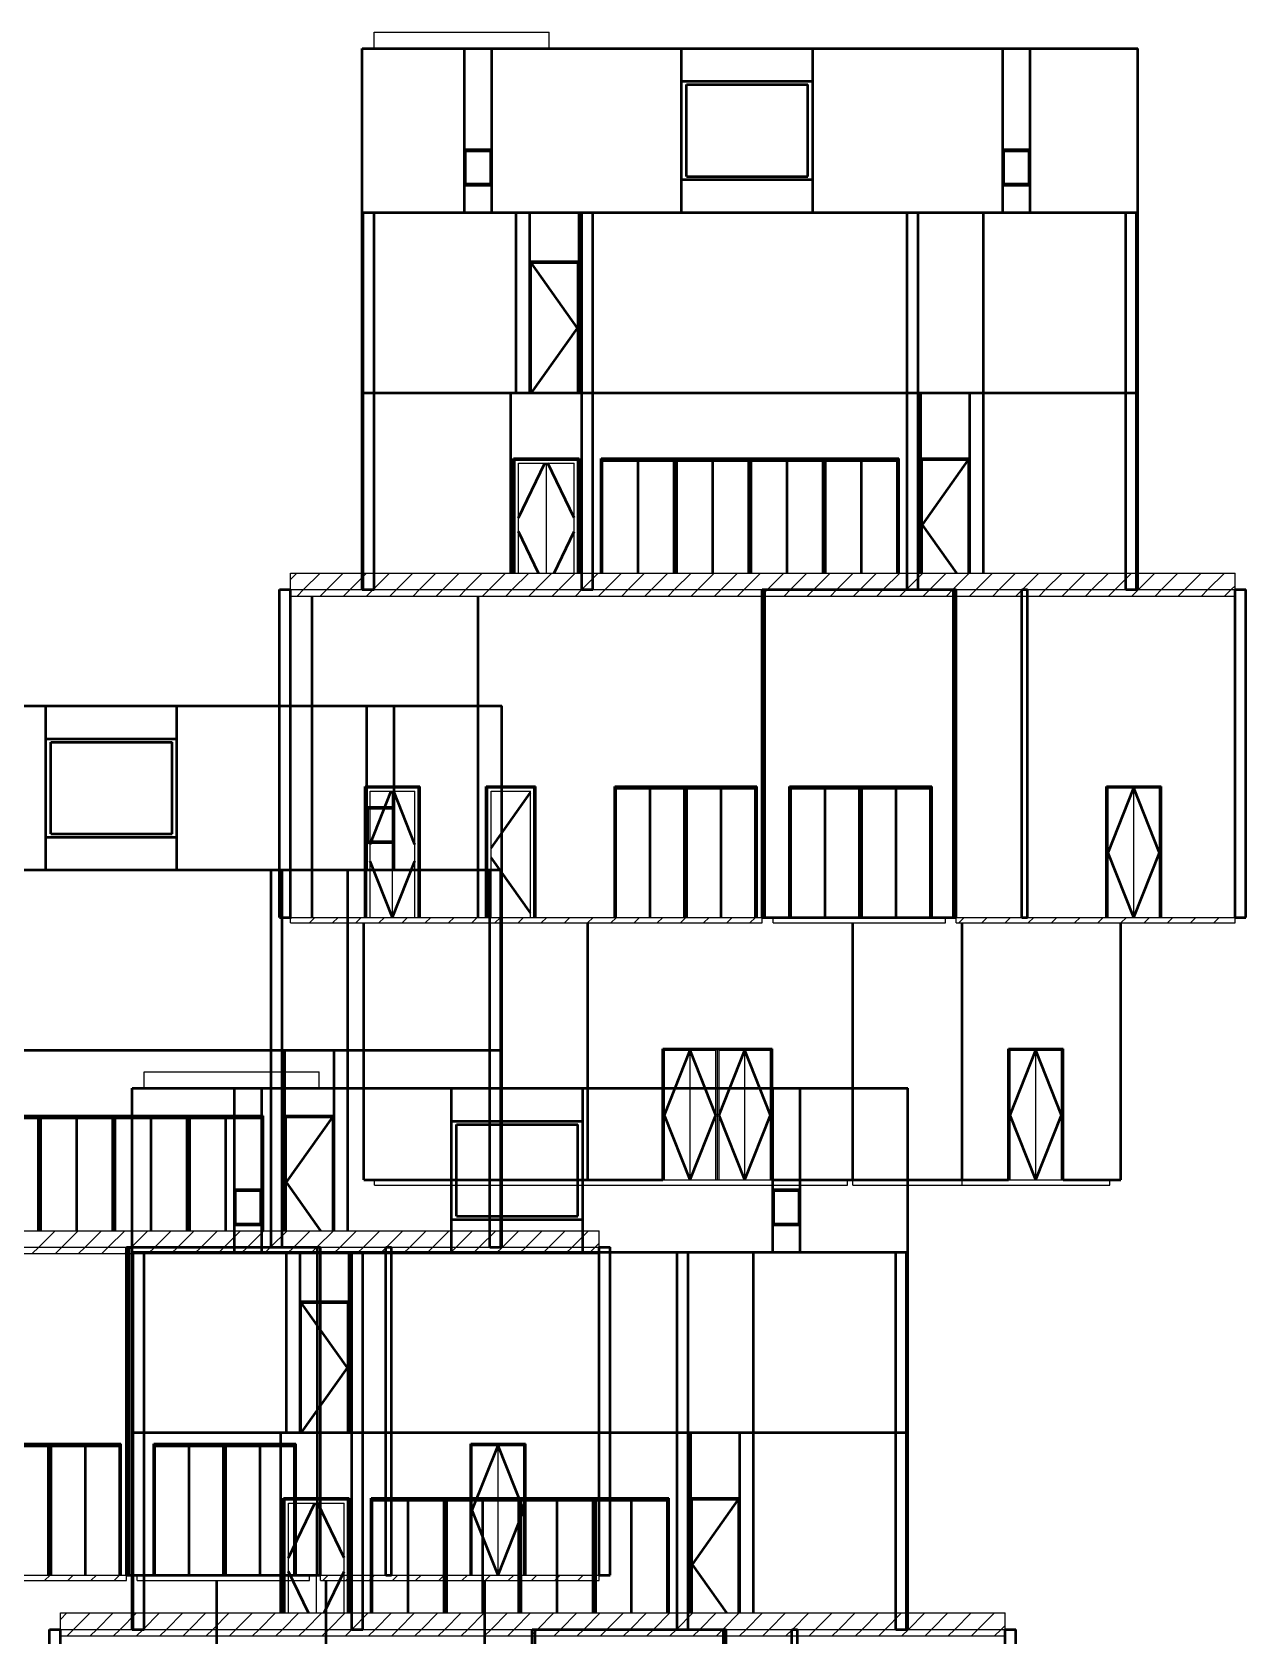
# Model space of a CAD drawing. Header units: millimetres. Extents: x 5622 to 129432, y -41588 to 30554.
# Drawn here: x 107222 to 129432, y -8412 to 20932 of the extents above; entities that cross this region are included whole.
import ezdxf

# ---------------------------------------------------------------- set-up
doc = ezdxf.new("R2010")
doc.units = ezdxf.units.MM
doc.header["$LTSCALE"] = 0.5
doc.layers.add('AE-Door', color=61, linetype='Continuous', lineweight=25)
for name, color, linetype in [('AE-ELEV-3', 154, 'Continuous'), ('AE-ELEV-4', 129, 'Continuous'), ('DOOR', 41, 'Continuous')]:
    doc.layers.add(name, color=color, linetype=linetype)

msp = doc.modelspace()

# ---------------------------------------------------------------- linework, layer by layer
at = {"layer": 'AE-Door', "color": 251, "linetype": 'Continuous', "lineweight": 25}
for p, q in [((116362, 14332), (116362, 16702)), ((116362, 16702), (117202, 16702)), ((117202, 14332), (117202, 16702)), ((123512, 11032), (123512, 13102)), ((123512, 13102), (124352, 13102)), ((124352, 11032), (124352, 13102)), ((126912, 4732), (126912, 7102)), ((126912, 7102), (127852, 7102)), ((127852, 4732), (127852, 7102)), ((118795, -68), (118795, 2302)), ((118795, 2302), (119735, 2302)), ((119735, -68), (119735, 2302)), ((119765, -68), (119765, 2332)), ((119765, -68), (119765, 2332)), ((119795, -68), (119795, 2302)), ((119795, 2302), (120735, 2302)), ((120735, -68), (120735, 2302)), ((125120, -68), (125120, 2302)), ((125120, 2302), (126060, 2302)), ((126060, -68), (126060, 2302)), ((111877, -998), (111877, 1072)), ((111877, 1072), (112717, 1072)), ((112717, -998), (112717, 1072)), ((118765, -68), (118795, -68)), ((119735, -68), (119765, -68)), ((119765, -68), (119795, -68)), ((120735, -68), (120765, -68)), ((125090, -68), (125120, -68)), ((126060, -68), (126090, -68)), ((112154, -4692), (112154, -2322)), ((112154, -2322), (112994, -2322)), ((112994, -4692), (112994, -2322)), ((115277, -7298), (115277, -4928)), ((115277, -4928), (116217, -4928)), ((116217, -7298), (116217, -4928)), ((119304, -7992), (119304, -5922)), ((119304, -5922), (120144, -5922)), ((120144, -7992), (120144, -5922))]:
    msp.add_line(p, q, dxfattribs=at)
at = {"layer": 'AE-Door', "color": 41, "linetype": 'Continuous', "lineweight": 25}
for p, q in [((116362, 14332), (116362, 16702)), ((116362, 16702), (117202, 16702)), ((117202, 14332), (117202, 16702)), ((116632, 11032), (116632, 13042)), ((116632, 11032), (116632, 13042)), ((123512, 11032), (123512, 13102)), ((123512, 13102), (124352, 13102)), ((124352, 11032), (124352, 13102)), ((126912, 4732), (126912, 7102)), ((126912, 7102), (127382, 7102)), ((127382, 4732), (127382, 7102)), ((127382, 4732), (127382, 7102)), ((127382, 7102), (127852, 7102)), ((127852, 4732), (127852, 7102)), ((113817, 4732), (113817, 7042)), ((113817, 4732), (113817, 7042)), ((118795, -68), (118795, 2302)), ((118795, 2302), (119265, 2302)), ((119265, -68), (119265, 2302)), ((119265, -68), (119265, 2302)), ((119265, 2302), (119735, 2302)), ((119735, -68), (119735, 2302)), ((119795, -68), (119795, 2302)), ((119795, 2302), (120265, 2302)), ((120265, -68), (120265, 2302)), ((120265, -68), (120265, 2302)), ((120265, 2302), (120735, 2302)), ((120735, -68), (120735, 2302)), ((125120, -68), (125120, 2302)), ((125120, 2302), (125590, 2302)), ((125590, -68), (125590, 2302)), ((125590, -68), (125590, 2302)), ((125590, 2302), (126060, 2302)), ((126060, -68), (126060, 2302)), ((111877, -998), (111877, 1072)), ((111877, 1072), (112717, 1072)), ((112717, -998), (112717, 1072)), ((118795, -68), (119265, -68)), ((119265, -68), (119735, -68)), ((119795, -68), (120265, -68)), ((120265, -68), (120735, -68)), ((125120, -68), (125590, -68)), ((125590, -68), (126060, -68)), ((112154, -4692), (112154, -2322)), ((112154, -2322), (112994, -2322)), ((112994, -4692), (112994, -2322)), ((115277, -7298), (115277, -4928)), ((115277, -4928), (115747, -4928)), ((115747, -7298), (115747, -4928)), ((115747, -7298), (115747, -4928)), ((115747, -4928), (116217, -4928)), ((116217, -7298), (116217, -4928)), ((112424, -7992), (112424, -5982)), ((112424, -7992), (112424, -5982)), ((119304, -7992), (119304, -5922)), ((119304, -5922), (120144, -5922)), ((120144, -7992), (120144, -5922))]:
    msp.add_line(p, q, dxfattribs=at)
at = {"layer": 'AE-Door', "color": 250, "linetype": 'Continuous', "lineweight": 25}
for p, q in [((116062, 11032), (116062, 13102)), ((116062, 13102), (117202, 13102)), ((116122, 11032), (116122, 13042)), ((116122, 13042), (117142, 13042)), ((117142, 11032), (117142, 13042)), ((117202, 11032), (117202, 13102)), ((124622, 11032), (124622, 13102)), ((124622, 13102), (124632, 13102)), ((113347, 4732), (113347, 7102)), ((113347, 7102), (114287, 7102)), ((114287, 4732), (114287, 7102)), ((115562, 4732), (115562, 7102)), ((115562, 7102), (116402, 7102)), ((116402, 4732), (116402, 7102)), ((113407, 4732), (113407, 7042)), ((113407, 7042), (114227, 7042)), ((114227, 4732), (114227, 7042)), ((115622, 4732), (115622, 7042)), ((115622, 7042), (116342, 7042)), ((116342, 4732), (116342, 7042)), ((112987, -998), (112987, 1072)), ((112987, 1072), (112997, 1072)), ((111854, -7992), (111854, -5922)), ((111854, -5922), (112994, -5922)), ((111914, -7992), (111914, -5982)), ((111914, -5982), (112934, -5982)), ((112934, -7992), (112934, -5982)), ((112994, -7992), (112994, -5922)), ((120414, -7992), (120414, -5922)), ((120414, -5922), (120424, -5922))]:
    msp.add_line(p, q, dxfattribs=at)
at = {"layer": 'AE-ELEV-3', "color": 154, "linetype": 'Continuous', "lineweight": 50}
for p, q in [((113262, 17632), (113262, 20632)), ((113262, 20632), (115132, 20632)), ((115132, 17632), (115132, 20632)), ((115132, 20632), (115632, 20632)), ((115632, 17632), (115632, 20632)), ((115632, 20632), (119107, 20632)), ((119107, 17632), (119107, 20632)), ((119107, 20632), (121507, 20632)), ((121507, 17632), (121507, 20632)), ((121507, 20632), (124982, 20632)), ((124982, 17632), (124982, 20632)), ((124982, 20632), (125482, 20632)), ((125482, 17632), (125482, 20632)), ((125482, 20632), (127452, 20632)), ((127452, 17632), (127452, 20632)), ((119107, 20032), (121507, 20032)), ((115132, 18782), (115632, 18782)), ((124982, 18782), (125482, 18782)), ((119107, 18232), (121507, 18232)), ((115132, 18132), (115632, 18132)), ((124982, 18132), (125482, 18132)), ((113262, 14332), (113262, 17632)), ((113262, 17632), (113282, 17632)), ((113282, 14332), (113282, 17632)), ((113282, 14332), (113282, 17632)), ((113282, 17632), (113482, 17632)), ((113482, 14332), (113482, 17632)), ((113482, 17632), (116082, 17632)), ((116082, 14332), (116082, 17632)), ((116082, 17632), (117282, 17632)), ((116332, 14332), (116332, 17632)), ((117232, 14332), (117232, 17632)), ((117282, 14332), (117282, 17632)), ((117282, 17632), (117482, 17632)), ((117482, 14332), (117482, 17632)), ((117482, 17632), (119107, 17632)), ((119107, 17632), (121507, 17632)), ((119107, 17632), (121507, 17632)), ((121507, 17632), (123232, 17632)), ((123232, 14332), (123232, 17632)), ((123232, 17632), (123432, 17632)), ((123432, 14332), (123432, 17632)), ((123432, 17632), (124632, 17632)), ((124632, 14332), (124632, 17632)), ((124632, 17632), (127232, 17632)), ((127232, 14332), (127232, 17632)), ((127232, 17632), (127432, 17632)), ((127432, 14332), (127432, 17632)), ((127432, 14332), (127432, 17632)), ((127432, 17632), (127452, 17632)), ((127452, 14332), (127452, 17632)), ((116332, 16732), (117232, 16732)), ((113262, 10732), (113262, 14332)), ((113262, 14332), (113282, 14332)), ((113262, 14332), (113282, 14332)), ((113282, 10732), (113282, 14332)), ((113282, 10732), (113282, 14332)), ((113282, 14332), (113482, 14332)), ((113282, 14332), (113482, 14332)), ((113482, 10732), (113482, 14332)), ((113482, 14332), (116082, 14332)), ((115982, 11032), (115982, 14332)), ((116082, 14332), (117282, 14332)), ((117282, 10732), (117282, 14332)), ((117282, 14332), (117482, 14332)), ((117282, 14332), (117482, 14332)), ((117482, 10732), (117482, 14332)), ((117482, 14332), (123232, 14332)), ((123232, 10732), (123232, 14332)), ((123232, 14332), (123432, 14332)), ((123232, 14332), (123432, 14332)), ((123432, 10732), (123432, 14332)), ((123432, 14332), (123482, 14332)), ((123482, 11032), (123482, 14332)), ((123482, 14332), (124382, 14332)), ((124382, 11032), (124382, 14332)), ((124382, 14332), (124632, 14332)), ((124632, 11032), (124632, 14332)), ((124632, 14332), (127232, 14332)), ((127232, 10732), (127232, 14332)), ((127232, 14332), (127432, 14332)), ((127232, 14332), (127432, 14332)), ((127432, 10732), (127432, 14332)), ((127432, 10732), (127432, 14332)), ((127432, 14332), (127452, 14332)), ((127432, 14332), (127452, 14332)), ((127452, 10732), (127452, 14332)), ((116032, 11032), (116032, 13132)), ((116032, 13132), (117232, 13132)), ((117232, 11032), (117232, 13132)), ((117632, 11032), (117632, 13132)), ((117632, 13132), (123082, 13132)), ((123082, 11032), (123082, 13132)), ((123482, 13132), (124382, 13132)), ((111748, 4732), (111748, 10732)), ((111748, 10732), (111948, 10732)), ((111948, 4732), (111948, 10732)), ((112344, 4732), (112344, 10612)), ((113262, 10732), (113282, 10732)), ((113282, 10732), (113482, 10732)), ((115382, 4732), (115382, 10612)), ((115382, 4732), (115382, 10612)), ((117282, 10732), (117482, 10732)), ((120582, 4732), (120582, 10732)), ((120582, 10732), (120632, 10732)), ((120632, 4732), (120632, 10732)), ((120632, 10732), (124082, 10732)), ((123232, 10732), (123432, 10732)), ((124082, 4732), (124082, 10732)), ((124082, 10732), (124132, 10732)), ((124132, 4732), (124132, 10732)), ((125332, 4732), (125332, 10732)), ((125332, 10732), (125432, 10732)), ((125432, 4732), (125432, 10732)), ((127232, 10732), (127432, 10732)), ((127432, 10732), (127452, 10732)), ((129232, 4732), (129232, 10732)), ((129232, 10732), (129432, 10732)), ((129432, 4732), (129432, 10732)), ((103997, 8602), (107472, 8602)), ((107472, 5602), (107472, 8602)), ((107472, 8602), (109872, 8602)), ((109872, 5602), (109872, 8602)), ((109872, 8602), (113347, 8602)), ((113347, 5602), (113347, 8602)), ((113347, 8602), (113847, 8602)), ((113847, 5602), (113847, 8602)), ((113847, 8602), (115817, 8602)), ((115817, 5602), (115817, 8602)), ((107472, 8002), (109872, 8002)), ((113317, 4732), (113317, 7132)), ((113317, 7132), (114317, 7132)), ((114317, 4732), (114317, 7132)), ((115532, 4732), (115532, 7132)), ((115532, 7132), (116432, 7132)), ((116432, 4732), (116432, 7132)), ((117882, 4732), (117882, 7132)), ((117882, 7132), (120482, 7132)), ((120482, 4732), (120482, 7132)), ((121082, 4732), (121082, 7132)), ((121082, 7132), (123682, 7132)), ((123682, 4732), (123682, 7132)), ((126882, 4732), (126882, 7132)), ((126882, 7132), (127882, 7132)), ((127882, 4732), (127882, 7132)), ((113347, 6752), (113847, 6752)), ((107472, 6202), (109872, 6202)), ((113347, 6102), (113847, 6102)), ((105847, 5602), (107472, 5602)), ((107472, 5602), (109872, 5602)), ((107472, 5602), (109872, 5602)), ((109872, 5602), (111597, 5602)), ((111597, 2302), (111597, 5602)), ((111597, 5602), (111797, 5602)), ((111797, 2302), (111797, 5602)), ((111797, 5602), (112997, 5602)), ((112997, 2302), (112997, 5602)), ((112997, 5602), (115597, 5602)), ((115597, 2302), (115597, 5602)), ((115597, 5602), (115797, 5602)), ((115797, 2302), (115797, 5602)), ((115797, 2302), (115797, 5602)), ((115797, 5602), (115817, 5602)), ((115817, 2302), (115817, 5602)), ((111748, 4732), (111948, 4732)), ((111948, 4732), (111948, 4732)), ((120582, 4732), (120632, 4732)), ((120632, 4732), (121082, 4732)), ((123682, 4732), (124082, 4732)), ((124082, 4732), (124132, 4732)), ((125332, 4732), (125432, 4732)), ((129232, 4732), (129432, 4732)), ((113290, -68), (113290, 4632)), ((117390, -68), (117390, 4632)), ((117390, -68), (117390, 4632)), ((122240, -68), (122240, 4632)), ((122240, -68), (122240, 4632)), ((124240, -68), (124240, 4632)), ((127140, -68), (127140, 4632)), ((105847, 2302), (111597, 2302)), ((111597, -1298), (111597, 2302)), ((111597, 2302), (111797, 2302)), ((111597, 2302), (111797, 2302)), ((111797, -1298), (111797, 2302)), ((111797, 2302), (111847, 2302)), ((111847, -998), (111847, 2302)), ((111847, 2302), (112747, 2302)), ((112747, -998), (112747, 2302)), ((112747, 2302), (112997, 2302)), ((112997, -998), (112997, 2302)), ((112997, 2302), (115597, 2302)), ((115597, -1298), (115597, 2302)), ((115597, 2302), (115797, 2302)), ((115597, 2302), (115797, 2302)), ((115797, -1298), (115797, 2302)), ((115797, -1298), (115797, 2302)), ((115797, 2302), (115817, 2302)), ((115797, 2302), (115817, 2302)), ((115817, -1298), (115817, 2302)), ((118765, -68), (118765, 2332)), ((118765, 2332), (120765, 2332)), ((120765, -68), (120765, 2332)), ((125090, -68), (125090, 2332)), ((125090, 2332), (126090, 2332)), ((126090, -68), (126090, 2332)), ((109054, -1392), (109054, 1608)), ((109054, 1608), (110924, 1608)), ((110924, -1392), (110924, 1608)), ((110924, 1608), (111424, 1608)), ((111424, -1392), (111424, 1608)), ((111424, 1608), (114899, 1608)), ((114899, -1392), (114899, 1608)), ((114899, 1608), (117299, 1608)), ((117299, -1392), (117299, 1608)), ((117299, 1608), (120774, 1608)), ((120774, -1392), (120774, 1608)), ((120774, 1608), (121274, 1608)), ((121274, -1392), (121274, 1608)), ((121274, 1608), (123244, 1608)), ((123244, -1392), (123244, 1608)), ((105997, 1102), (111447, 1102)), ((111447, -998), (111447, 1102)), ((111847, 1102), (112747, 1102)), ((114899, 1008), (117299, 1008)), ((110924, -242), (111424, -242)), ((113290, -68), (117390, -68)), ((117390, -68), (118765, -68)), ((120765, -68), (122240, -68)), ((120774, -242), (121274, -242)), ((122240, -68), (124240, -68)), ((124240, -68), (125090, -68)), ((126090, -68), (127140, -68)), ((114899, -792), (117299, -792)), ((110924, -892), (111424, -892)), ((120774, -892), (121274, -892)), ((108947, -7298), (108947, -1298)), ((108947, -1298), (108997, -1298)), ((108997, -7298), (108997, -1298)), ((108997, -1298), (112447, -1298)), ((109054, -4692), (109054, -1392)), ((109054, -1392), (109074, -1392)), ((109074, -4692), (109074, -1392)), ((109074, -4692), (109074, -1392)), ((109074, -1392), (109274, -1392)), ((109274, -4692), (109274, -1392)), ((109274, -1392), (111874, -1392)), ((111597, -1298), (111797, -1298)), ((111874, -4692), (111874, -1392)), ((111874, -1392), (113074, -1392)), ((112124, -4692), (112124, -1392)), ((112447, -7298), (112447, -1298)), ((112447, -1298), (112497, -1298)), ((112497, -7298), (112497, -1298)), ((113024, -4692), (113024, -1392)), ((113074, -4692), (113074, -1392)), ((113074, -1392), (113274, -1392)), ((113274, -4692), (113274, -1392)), ((113274, -1392), (114899, -1392)), ((113697, -7298), (113697, -1298)), ((113697, -1298), (113797, -1298)), ((113797, -7298), (113797, -1298)), ((114899, -1392), (117299, -1392)), ((114899, -1392), (117299, -1392)), ((115597, -1298), (115797, -1298)), ((115797, -1298), (115817, -1298)), ((117299, -1392), (119024, -1392)), ((117597, -7298), (117597, -1298)), ((117597, -1298), (117797, -1298)), ((117797, -7298), (117797, -1298)), ((119024, -4692), (119024, -1392)), ((119024, -1392), (119224, -1392)), ((119224, -4692), (119224, -1392)), ((119224, -1392), (120424, -1392)), ((120424, -4692), (120424, -1392)), ((120424, -1392), (123024, -1392)), ((123024, -4692), (123024, -1392)), ((123024, -1392), (123224, -1392)), ((123224, -4692), (123224, -1392)), ((123224, -4692), (123224, -1392)), ((123224, -1392), (123244, -1392)), ((123244, -4692), (123244, -1392)), ((112124, -2292), (113024, -2292)), ((109054, -8292), (109054, -4692)), ((109054, -4692), (109074, -4692)), ((109054, -4692), (109074, -4692)), ((109074, -8292), (109074, -4692)), ((109074, -8292), (109074, -4692)), ((109074, -4692), (109274, -4692)), ((109074, -4692), (109274, -4692)), ((109274, -8292), (109274, -4692)), ((109274, -4692), (111874, -4692)), ((111774, -7992), (111774, -4692)), ((111874, -4692), (113074, -4692)), ((113074, -8292), (113074, -4692)), ((113074, -4692), (113274, -4692)), ((113074, -4692), (113274, -4692)), ((113274, -8292), (113274, -4692)), ((113274, -4692), (119024, -4692)), ((119024, -8292), (119024, -4692)), ((119024, -4692), (119224, -4692)), ((119024, -4692), (119224, -4692)), ((119224, -8292), (119224, -4692)), ((119224, -4692), (119274, -4692)), ((119274, -7992), (119274, -4692)), ((119274, -4692), (120174, -4692)), ((120174, -7992), (120174, -4692)), ((120174, -4692), (120424, -4692)), ((120424, -7992), (120424, -4692)), ((120424, -4692), (123024, -4692)), ((123024, -8292), (123024, -4692)), ((123024, -4692), (123224, -4692)), ((123024, -4692), (123224, -4692)), ((123224, -8292), (123224, -4692)), ((123224, -8292), (123224, -4692)), ((123224, -4692), (123244, -4692)), ((123224, -4692), (123244, -4692)), ((123244, -8292), (123244, -4692)), ((106247, -4898), (108847, -4898)), ((108847, -7298), (108847, -4898)), ((109447, -7298), (109447, -4898)), ((109447, -4898), (112047, -4898)), ((112047, -7298), (112047, -4898)), ((115247, -7298), (115247, -4898)), ((115247, -4898), (116247, -4898)), ((116247, -7298), (116247, -4898)), ((111824, -7992), (111824, -5892)), ((111824, -5892), (113024, -5892)), ((113024, -7992), (113024, -5892)), ((113424, -7992), (113424, -5892)), ((113424, -5892), (118874, -5892)), ((118874, -7992), (118874, -5892)), ((119274, -5892), (120174, -5892)), ((108947, -7298), (108997, -7298)), ((108997, -7298), (109447, -7298)), ((112047, -7298), (112447, -7298)), ((112447, -7298), (112497, -7298)), ((113697, -7298), (113797, -7298)), ((117597, -7298), (117797, -7298)), ((110605, -12098), (110605, -7398)), ((110605, -12098), (110605, -7398)), ((112605, -12098), (112605, -7398)), ((115505, -12098), (115505, -7398)), ((107540, -14292), (107540, -8292)), ((107540, -8292), (107740, -8292)), ((107740, -14292), (107740, -8292)), ((109054, -8292), (109074, -8292)), ((109074, -8292), (109274, -8292)), ((113074, -8292), (113274, -8292)), ((116374, -14292), (116374, -8292)), ((116374, -8292), (116424, -8292)), ((116424, -14292), (116424, -8292)), ((116424, -8292), (119874, -8292)), ((119024, -8292), (119224, -8292)), ((119874, -14292), (119874, -8292)), ((119874, -8292), (119924, -8292)), ((119924, -14292), (119924, -8292)), ((121124, -14292), (121124, -8292)), ((121124, -8292), (121224, -8292)), ((121224, -14292), (121224, -8292)), ((123024, -8292), (123224, -8292)), ((123224, -8292), (123244, -8292)), ((125024, -14292), (125024, -8292)), ((125024, -8292), (125224, -8292)), ((125224, -14292), (125224, -8292))]:
    msp.add_line(p, q, dxfattribs=at)
at = {"layer": 'AE-ELEV-4', "color": 129, "linetype": 'Continuous', "lineweight": 50}
for p, q in [((119197, 18292), (119197, 19972)), ((119197, 19972), (121417, 19972)), ((121417, 18292), (121417, 19972)), ((115150, 18154), (115150, 18760)), ((115150, 18760), (115613, 18760)), ((115613, 18154), (115613, 18760)), ((125000, 18154), (125000, 18760)), ((125000, 18760), (125463, 18760)), ((125463, 18154), (125463, 18760)), ((119197, 18292), (121417, 18292)), ((115150, 18154), (115613, 18154)), ((125000, 18154), (125463, 18154)), ((117202, 15517), (116362, 16702)), ((116362, 14332), (117202, 15517)), ((116122, 12042), (116603, 13042)), ((117142, 12042), (116660, 13042)), ((117654, 11032), (117654, 13096)), ((117654, 13096), (120334, 13096)), ((118313, 11032), (118313, 13096)), ((118971, 11032), (118971, 13096)), ((118994, 11032), (118994, 13096)), ((119017, 11032), (119017, 13096)), ((119675, 11032), (119675, 13096)), ((120334, 11032), (120334, 13096)), ((120357, 11032), (120357, 13132)), ((120357, 11032), (120357, 13132)), ((120357, 11032), (120357, 13132)), ((120357, 11032), (120357, 13132)), ((120379, 11032), (120379, 13096)), ((120379, 13096), (123059, 13096)), ((121038, 11032), (121038, 13096)), ((121696, 11032), (121696, 13096)), ((121719, 11032), (121719, 13096)), ((121742, 11032), (121742, 13096)), ((122400, 11032), (122400, 13096)), ((123059, 11032), (123059, 13096)), ((123512, 11917), (124352, 13102)), ((116487, 11032), (116122, 11792)), ((116776, 11032), (117142, 11792)), ((124139, 11032), (123512, 11917)), ((107562, 6262), (107562, 7942)), ((107562, 7942), (109782, 7942)), ((109782, 6262), (109782, 7942)), ((117903, 4732), (117903, 7096)), ((117903, 7096), (120460, 7096)), ((118532, 4732), (118532, 7096)), ((119160, 4732), (119160, 7096)), ((119182, 4732), (119182, 7096)), ((119203, 4732), (119203, 7096)), ((119832, 4732), (119832, 7096)), ((120460, 4732), (120460, 7096)), ((121103, 4732), (121103, 7096)), ((121103, 7096), (123660, 7096)), ((121732, 4732), (121732, 7096)), ((122360, 4732), (122360, 7096)), ((122382, 4732), (122382, 7096)), ((122403, 4732), (122403, 7096)), ((123032, 4732), (123032, 7096)), ((123660, 4732), (123660, 7096)), ((126912, 5917), (127382, 7102)), ((127852, 5917), (127382, 7102)), ((113407, 6068), (113793, 7042)), ((114227, 6068), (113841, 7042)), ((115622, 6002), (116342, 7017)), ((113366, 6124), (113366, 6730)), ((113366, 6730), (113828, 6730)), ((113828, 6124), (113828, 6730)), ((107562, 6262), (109782, 6262)), ((113366, 6124), (113828, 6124)), ((127382, 4732), (126912, 5917)), ((127382, 4732), (127852, 5917)), ((113817, 4732), (113407, 5766)), ((113817, 4732), (114227, 5766)), ((116342, 4817), (115622, 5832)), ((121082, 4732), (123682, 4732)), ((118795, 1117), (119265, 2302)), ((119735, 1117), (119265, 2302)), ((119795, 1117), (120265, 2302)), ((120735, 1117), (120265, 2302)), ((125120, 1117), (125590, 2302)), ((126060, 1117), (125590, 2302)), ((106020, 1066), (108699, 1066)), ((107337, -998), (107337, 1066)), ((107359, -998), (107359, 1066)), ((107382, -998), (107382, 1066)), ((108041, -998), (108041, 1066)), ((108699, -998), (108699, 1066)), ((108722, -998), (108722, 1102)), ((108722, -998), (108722, 1102)), ((108722, -998), (108722, 1102)), ((108722, -998), (108722, 1102)), ((108745, -998), (108745, 1066)), ((108745, 1066), (111424, 1066)), ((109403, -998), (109403, 1066)), ((110062, -998), (110062, 1066)), ((110084, -998), (110084, 1066)), ((110107, -998), (110107, 1066)), ((110766, -998), (110766, 1066)), ((111424, -998), (111424, 1066)), ((111877, -113), (112717, 1072)), ((114989, -732), (114989, 948)), ((114989, 948), (117209, 948)), ((117209, -732), (117209, 948)), ((119265, -68), (118795, 1117)), ((119265, -68), (119735, 1117)), ((120265, -68), (119795, 1117)), ((120265, -68), (120735, 1117)), ((125590, -68), (125120, 1117)), ((125590, -68), (126060, 1117)), ((110942, -870), (110942, -264)), ((110942, -264), (111405, -264)), ((111405, -870), (111405, -264)), ((112504, -998), (111877, -113)), ((120792, -870), (120792, -264)), ((120792, -264), (121255, -264)), ((121255, -870), (121255, -264)), ((110942, -870), (111405, -870)), ((114989, -732), (117209, -732)), ((120792, -870), (121255, -870)), ((112994, -3507), (112154, -2322)), ((112154, -4692), (112994, -3507)), ((106269, -4934), (108825, -4934)), ((107525, -7298), (107525, -4934)), ((107547, -7298), (107547, -4934)), ((107569, -7298), (107569, -4934)), ((108197, -7298), (108197, -4934)), ((108825, -7298), (108825, -4934)), ((109469, -7298), (109469, -4934)), ((109469, -4934), (112025, -4934)), ((110097, -7298), (110097, -4934)), ((110725, -7298), (110725, -4934)), ((110747, -7298), (110747, -4934)), ((110769, -7298), (110769, -4934)), ((111397, -7298), (111397, -4934)), ((112025, -7298), (112025, -4934)), ((115277, -6113), (115747, -4928)), ((116217, -6113), (115747, -4928)), ((111914, -6982), (112395, -5982)), ((112934, -6982), (112453, -5982)), ((113446, -7992), (113446, -5928)), ((113446, -5928), (116126, -5928)), ((114105, -7992), (114105, -5928)), ((114763, -7992), (114763, -5928)), ((114786, -7992), (114786, -5928)), ((114809, -7992), (114809, -5928)), ((115747, -7298), (115277, -6113)), ((115467, -7992), (115467, -5928)), ((115747, -7298), (116217, -6113)), ((116126, -7992), (116126, -5928)), ((116149, -7992), (116149, -5892)), ((116149, -7992), (116149, -5892)), ((116149, -7992), (116149, -5892)), ((116149, -7992), (116149, -5892)), ((116171, -7992), (116171, -5928)), ((116171, -5928), (118851, -5928)), ((116830, -7992), (116830, -5928)), ((117488, -7992), (117488, -5928)), ((117511, -7992), (117511, -5928)), ((117534, -7992), (117534, -5928)), ((118192, -7992), (118192, -5928)), ((118851, -7992), (118851, -5928)), ((119304, -7107), (120144, -5922)), ((109447, -7298), (112047, -7298)), ((112279, -7992), (111914, -7232)), ((112568, -7992), (112934, -7232)), ((119931, -7992), (119304, -7107))]:
    msp.add_line(p, q, dxfattribs=at)
at = {"layer": 'DOOR', "color": 41, "linetype": 'Continuous', "lineweight": -3}
for p, q in [((113482, 20632), (113482, 20932)), ((113482, 20932), (116682, 20932)), ((116682, 20632), (116682, 20932)), ((111948, 10914), (112066, 11032)), ((111948, 10732), (111948, 11032)), ((111948, 11032), (129232, 11032)), ((112190, 10732), (112490, 11032)), ((112615, 10732), (112915, 11032)), ((113039, 10732), (113339, 11032)), ((113463, 10732), (113763, 11032)), ((113887, 10732), (114187, 11032)), ((114312, 10732), (114612, 11032)), ((114736, 10732), (115036, 11032)), ((115160, 10732), (115460, 11032)), ((115584, 10732), (115884, 11032)), ((116009, 10732), (116309, 11032)), ((116433, 10732), (116733, 11032)), ((116857, 10732), (117157, 11032)), ((117282, 10732), (117582, 11032)), ((117706, 10732), (118006, 11032)), ((118130, 10732), (118430, 11032)), ((118554, 10732), (118854, 11032)), ((118979, 10732), (119279, 11032)), ((119403, 10732), (119703, 11032)), ((119827, 10732), (120127, 11032)), ((120251, 10732), (120551, 11032)), ((120676, 10732), (120976, 11032)), ((121100, 10732), (121400, 11032)), ((121524, 10732), (121824, 11032)), ((121948, 10732), (122248, 11032)), ((122373, 10732), (122673, 11032)), ((122797, 10732), (123097, 11032)), ((123221, 10732), (123521, 11032)), ((123645, 10732), (123945, 11032)), ((124070, 10732), (124370, 11032)), ((124494, 10732), (124794, 11032)), ((124918, 10732), (125218, 11032)), ((125343, 10732), (125643, 11032)), ((125767, 10732), (126067, 11032)), ((126191, 10732), (126491, 11032)), ((126615, 10732), (126915, 11032)), ((127040, 10732), (127340, 11032)), ((127464, 10732), (127764, 11032)), ((127888, 10732), (128188, 11032)), ((128312, 10732), (128612, 11032)), ((128737, 10732), (129037, 11032)), ((129232, 10732), (129232, 11032)), ((111948, 10612), (111948, 10732)), ((111948, 10732), (129232, 10732)), ((111948, 10732), (129232, 10732)), ((111948, 10612), (129232, 10612)), ((112070, 10612), (112190, 10732)), ((112495, 10612), (112615, 10732)), ((112919, 10612), (113039, 10732)), ((113343, 10612), (113463, 10732)), ((113767, 10612), (113887, 10732)), ((114192, 10612), (114312, 10732)), ((114616, 10612), (114736, 10732)), ((115040, 10612), (115160, 10732)), ((115464, 10612), (115584, 10732)), ((115889, 10612), (116009, 10732)), ((116313, 10612), (116433, 10732)), ((116737, 10612), (116857, 10732)), ((117162, 10612), (117282, 10732)), ((117586, 10612), (117706, 10732)), ((118010, 10612), (118130, 10732)), ((118434, 10612), (118554, 10732)), ((118859, 10612), (118979, 10732)), ((119283, 10612), (119403, 10732)), ((119707, 10612), (119827, 10732)), ((120131, 10612), (120251, 10732)), ((120556, 10612), (120676, 10732)), ((120980, 10612), (121100, 10732)), ((121404, 10612), (121524, 10732)), ((121828, 10612), (121948, 10732)), ((122253, 10612), (122373, 10732)), ((122677, 10612), (122797, 10732)), ((123101, 10612), (123221, 10732)), ((123525, 10612), (123645, 10732)), ((123950, 10612), (124070, 10732)), ((124374, 10612), (124494, 10732)), ((124798, 10612), (124918, 10732)), ((125223, 10612), (125343, 10732)), ((125647, 10612), (125767, 10732)), ((126071, 10612), (126191, 10732)), ((126495, 10612), (126615, 10732)), ((126920, 10612), (127040, 10732)), ((127344, 10612), (127464, 10732)), ((127768, 10612), (127888, 10732)), ((128192, 10612), (128312, 10732)), ((128617, 10612), (128737, 10732)), ((129041, 10612), (129161, 10732)), ((129161, 10732), (129232, 10803)), ((129232, 10612), (129232, 10732)), ((111948, 4708), (111972, 4732)), ((111948, 4632), (111948, 4732)), ((111948, 4732), (120582, 4732)), ((112296, 4632), (112396, 4732)), ((112720, 4632), (112820, 4732)), ((113145, 4632), (113245, 4732)), ((113569, 4632), (113669, 4732)), ((113993, 4632), (114093, 4732)), ((114417, 4632), (114517, 4732)), ((114842, 4632), (114942, 4732)), ((115266, 4632), (115366, 4732)), ((115690, 4632), (115790, 4732)), ((116115, 4632), (116215, 4732)), ((116539, 4632), (116639, 4732)), ((116963, 4632), (117063, 4732)), ((117387, 4632), (117487, 4732)), ((117812, 4632), (117912, 4732)), ((118236, 4632), (118336, 4732)), ((118660, 4632), (118760, 4732)), ((119084, 4632), (119184, 4732)), ((119509, 4632), (119609, 4732)), ((119933, 4632), (120033, 4732)), ((120357, 4632), (120457, 4732)), ((120582, 4632), (120582, 4732)), ((120782, 4632), (120782, 4732)), ((120782, 4632), (120782, 4732)), ((123932, 4632), (123932, 4732)), ((123932, 4632), (123932, 4732)), ((124132, 4632), (124132, 4732)), ((124132, 4732), (129232, 4732)), ((124176, 4632), (124276, 4732)), ((124600, 4632), (124700, 4732)), ((125024, 4632), (125124, 4732)), ((125448, 4632), (125548, 4732)), ((125873, 4632), (125973, 4732)), ((126297, 4632), (126397, 4732)), ((126721, 4632), (126821, 4732)), ((127145, 4632), (127245, 4732)), ((127570, 4632), (127670, 4732)), ((127994, 4632), (128094, 4732)), ((128418, 4632), (128518, 4732)), ((128842, 4632), (128942, 4732)), ((129232, 4632), (129232, 4732)), ((111948, 4632), (120582, 4632)), ((120782, 4632), (123932, 4632)), ((120782, 4632), (123932, 4632)), ((124132, 4632), (129232, 4632)), ((109274, 1608), (109274, 1908)), ((109274, 1908), (112474, 1908)), ((112474, 1608), (112474, 1908)), ((113490, -168), (113490, -68)), ((113490, -168), (117290, -168)), ((117290, -168), (117290, -68)), ((117290, -168), (122140, -168)), ((122140, -168), (122140, -68)), ((122240, -168), (122240, -68)), ((122240, -168), (124240, -168)), ((124240, -168), (124240, -68)), ((124240, -168), (126940, -168)), ((126940, -168), (126940, -68)), ((100314, -998), (117597, -998)), ((107344, -1298), (107644, -998)), ((107768, -1298), (108068, -998)), ((108192, -1298), (108492, -998)), ((108617, -1298), (108917, -998)), ((109041, -1298), (109341, -998)), ((109465, -1298), (109765, -998)), ((109889, -1298), (110189, -998)), ((110314, -1298), (110614, -998)), ((110738, -1298), (111038, -998)), ((111162, -1298), (111462, -998)), ((111587, -1298), (111887, -998)), ((112011, -1298), (112311, -998)), ((112435, -1298), (112735, -998)), ((112859, -1298), (113159, -998)), ((113284, -1298), (113584, -998)), ((113708, -1298), (114008, -998)), ((114132, -1298), (114432, -998)), ((114556, -1298), (114856, -998)), ((114981, -1298), (115281, -998)), ((115405, -1298), (115705, -998)), ((115829, -1298), (116129, -998)), ((116253, -1298), (116553, -998)), ((116678, -1298), (116978, -998)), ((117102, -1298), (117402, -998)), ((117597, -1298), (117597, -998)), ((100314, -1298), (117597, -1298)), ((100314, -1298), (117597, -1298)), ((100314, -1418), (117597, -1418)), ((107224, -1418), (107344, -1298)), ((107648, -1418), (107768, -1298)), ((108072, -1418), (108192, -1298)), ((108497, -1418), (108617, -1298)), ((108921, -1418), (109041, -1298)), ((109345, -1418), (109465, -1298)), ((109769, -1418), (109889, -1298)), ((110194, -1418), (110314, -1298)), ((110618, -1418), (110738, -1298)), ((111042, -1418), (111162, -1298)), ((111467, -1418), (111587, -1298)), ((111891, -1418), (112011, -1298)), ((112315, -1418), (112435, -1298)), ((112739, -1418), (112859, -1298)), ((113164, -1418), (113284, -1298)), ((113588, -1418), (113708, -1298)), ((114012, -1418), (114132, -1298)), ((114436, -1418), (114556, -1298)), ((114861, -1418), (114981, -1298)), ((115285, -1418), (115405, -1298)), ((115709, -1418), (115829, -1298)), ((116133, -1418), (116253, -1298)), ((116558, -1418), (116678, -1298)), ((116982, -1418), (117102, -1298)), ((117406, -1418), (117526, -1298)), ((117526, -1298), (117597, -1227)), ((117597, -1418), (117597, -1298)), ((100314, -7298), (108947, -7298)), ((107450, -7398), (107550, -7298)), ((107874, -7398), (107974, -7298)), ((108298, -7398), (108398, -7298)), ((108722, -7398), (108822, -7298)), ((108947, -7398), (108947, -7298)), ((109147, -7398), (109147, -7298)), ((109147, -7398), (109147, -7298)), ((112297, -7398), (112297, -7298)), ((112297, -7398), (112297, -7298)), ((112497, -7398), (112497, -7298)), ((112497, -7298), (117597, -7298)), ((112541, -7398), (112641, -7298)), ((112965, -7398), (113065, -7298)), ((113389, -7398), (113489, -7298)), ((113814, -7398), (113914, -7298)), ((114238, -7398), (114338, -7298)), ((114662, -7398), (114762, -7298)), ((115086, -7398), (115186, -7298)), ((115511, -7398), (115611, -7298)), ((115935, -7398), (116035, -7298)), ((116359, -7398), (116459, -7298)), ((116784, -7398), (116884, -7298)), ((117208, -7398), (117308, -7298)), ((117597, -7398), (117597, -7298)), ((100314, -7398), (108947, -7398)), ((109147, -7398), (112297, -7398)), ((109147, -7398), (112297, -7398)), ((112497, -7398), (117597, -7398)), ((107740, -8110), (107858, -7992)), ((107740, -8292), (107740, -7992)), ((107740, -7992), (125024, -7992)), ((107982, -8292), (108282, -7992)), ((108407, -8292), (108707, -7992)), ((108831, -8292), (109131, -7992)), ((109255, -8292), (109555, -7992)), ((109680, -8292), (109980, -7992)), ((110104, -8292), (110404, -7992)), ((110528, -8292), (110828, -7992)), ((110952, -8292), (111252, -7992)), ((111377, -8292), (111677, -7992)), ((111801, -8292), (112101, -7992)), ((112225, -8292), (112525, -7992)), ((112649, -8292), (112949, -7992)), ((113074, -8292), (113374, -7992)), ((113498, -8292), (113798, -7992)), ((113922, -8292), (114222, -7992)), ((114346, -8292), (114646, -7992)), ((114771, -8292), (115071, -7992)), ((115195, -8292), (115495, -7992)), ((115619, -8292), (115919, -7992)), ((116044, -8292), (116344, -7992)), ((116468, -8292), (116768, -7992)), ((116892, -8292), (117192, -7992)), ((117316, -8292), (117616, -7992)), ((117741, -8292), (118041, -7992)), ((118165, -8292), (118465, -7992)), ((118589, -8292), (118889, -7992)), ((119013, -8292), (119313, -7992)), ((119438, -8292), (119738, -7992)), ((119862, -8292), (120162, -7992)), ((120286, -8292), (120586, -7992)), ((120710, -8292), (121010, -7992)), ((121135, -8292), (121435, -7992)), ((121559, -8292), (121859, -7992)), ((121983, -8292), (122283, -7992)), ((122407, -8292), (122707, -7992)), ((122832, -8292), (123132, -7992)), ((123256, -8292), (123556, -7992)), ((123680, -8292), (123980, -7992)), ((124105, -8292), (124405, -7992)), ((124529, -8292), (124829, -7992)), ((125024, -8292), (125024, -7992)), ((107740, -8412), (107740, -8292)), ((107740, -8292), (125024, -8292)), ((107740, -8292), (125024, -8292)), ((107740, -8412), (125024, -8412)), ((107862, -8412), (107982, -8292)), ((108287, -8412), (108407, -8292)), ((108711, -8412), (108831, -8292)), ((109135, -8412), (109255, -8292)), ((109560, -8412), (109680, -8292)), ((109984, -8412), (110104, -8292)), ((110408, -8412), (110528, -8292)), ((110832, -8412), (110952, -8292)), ((111257, -8412), (111377, -8292)), ((111681, -8412), (111801, -8292)), ((112105, -8412), (112225, -8292)), ((112529, -8412), (112649, -8292)), ((112954, -8412), (113074, -8292)), ((113378, -8412), (113498, -8292)), ((113802, -8412), (113922, -8292)), ((114226, -8412), (114346, -8292)), ((114651, -8412), (114771, -8292)), ((115075, -8412), (115195, -8292)), ((115499, -8412), (115619, -8292)), ((115924, -8412), (116044, -8292)), ((116348, -8412), (116468, -8292)), ((116772, -8412), (116892, -8292)), ((117196, -8412), (117316, -8292)), ((117621, -8412), (117741, -8292)), ((118045, -8412), (118165, -8292)), ((118469, -8412), (118589, -8292)), ((118893, -8412), (119013, -8292)), ((119318, -8412), (119438, -8292)), ((119742, -8412), (119862, -8292)), ((120166, -8412), (120286, -8292)), ((120590, -8412), (120710, -8292)), ((121015, -8412), (121135, -8292)), ((121439, -8412), (121559, -8292)), ((121863, -8412), (121983, -8292)), ((122287, -8412), (122407, -8292)), ((122712, -8412), (122832, -8292)), ((123136, -8412), (123256, -8292)), ((123560, -8412), (123680, -8292)), ((123985, -8412), (124105, -8292)), ((124409, -8412), (124529, -8292)), ((124833, -8412), (124953, -8292)), ((124953, -8292), (125024, -8221)), ((125024, -8412), (125024, -8292))]:
    msp.add_line(p, q, dxfattribs=at)

doc.saveas('drawing.dxf')
